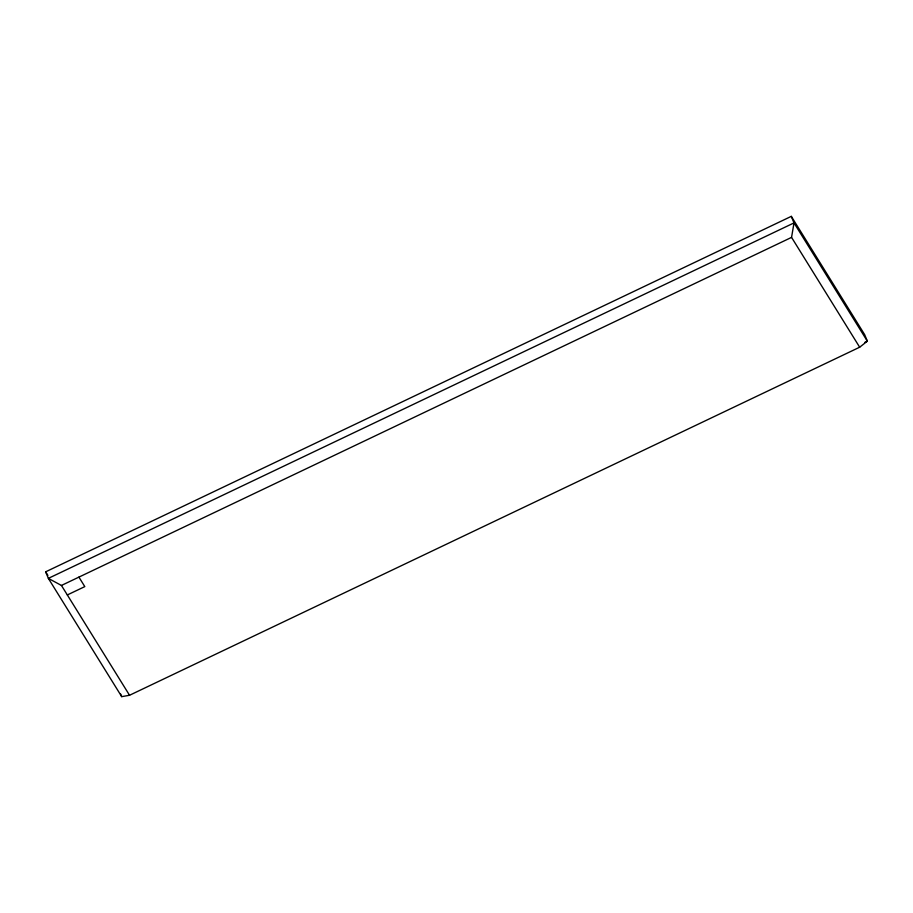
<?xml version="1.0" encoding="UTF-8"?>
<svg xmlns="http://www.w3.org/2000/svg" width="913" height="913" viewBox="0 0 913 913"><rect width="100%" height="100%" fill="white"/><g stroke="black" fill="none" stroke-linecap="round" stroke-linejoin="round"><path stroke-width="1.37" d="M859.669 347.214L791.56 237.38L794.002 222.909L791.297 216.358L45.65 571.823L48.355 578.374L121.703 696.642L129.543 695.272L859.669 347.214L867.35 341.177L864.645 334.626L791.297 216.358M864.782 342.409L867.35 341.177L794.002 222.909L48.355 578.374L61.433 585.45L791.56 237.38M67.334 594.945L84.806 586.614L78.917 577.119M61.433 585.45L129.543 695.272M45.65 571.823L47.898 575.441M120.619 694.028L121.703 696.642"/></g></svg>
